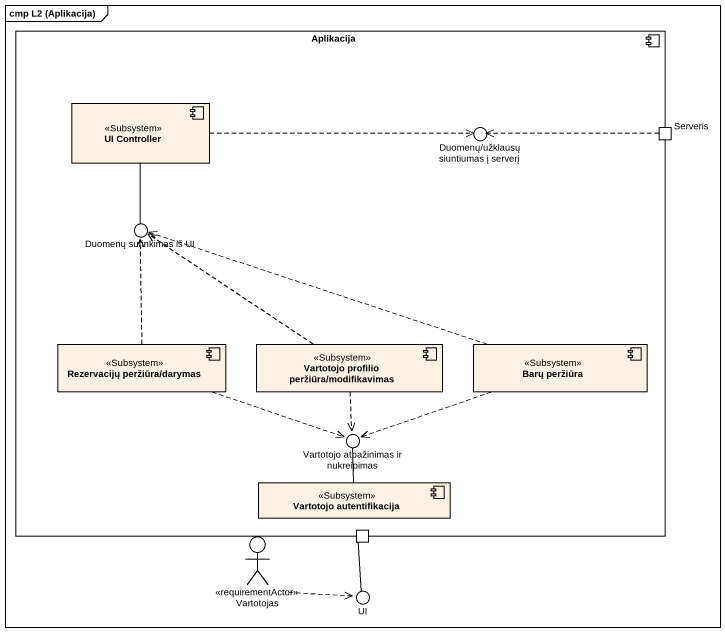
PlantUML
@startuml
mainframe cmp L2 (Aplikacija)
component Aplikacija {
  component "UI Controller" as UI_Controller <<Subsystem>>
  port Serveris
  component "Rezervacijų peržiūra/darymas" as Rezervacijų_peržiūra_darymas <<Subsystem>>
  component "Vartotojo profilio peržiūra/modifikavimas" as Vartotojo_profilio_peržiūra <<Subsystem>>
  component "Barų peržiūra" as Barų_peržiūra <<Subsystem>>
  component "Vartotojo autentifikacija" as Vartotojo_autentifikacija <<Subsystem>>
  port " " as port1
}
() "Duomenų/užklausų siuntiumas į serverį" as Duomenų_užklausų_siuntiumas
() "Duomenų surinkimas iš UI" as Duomenų_surinkimas_iš_UI
() "Vartotojo atpažinimas ir nukreipimas" as Vartotojo_atpažinimas_ir
actor Vartotojas <<requirementActor>>
() UI
Aplikacija -up- Duomenų_užklausų_siuntiumas
Aplikacija -left- Duomenų_surinkimas_iš_UI
Aplikacija -- Vartotojo_atpažinimas_ir
Aplikacija -- UI
UI_Controller .right.> Duomenų_užklausų_siuntiumas
UI_Controller -- Duomenų_surinkimas_iš_UI
Serveris .left.> Duomenų_užklausų_siuntiumas
Rezervacijų_peržiūra_darymas .up.> Duomenų_surinkimas_iš_UI
Rezervacijų_peržiūra_darymas .right.> Vartotojo_atpažinimas_ir
Vartotojo_profilio_peržiūra .up.> Duomenų_surinkimas_iš_UI
Vartotojo_profilio_peržiūra ..> Vartotojo_atpažinimas_ir
Barų_peržiūra .left.> Duomenų_surinkimas_iš_UI
Barų_peržiūra .left.> Vartotojo_atpažinimas_ir
Vartotojo_autentifikacija -up- Vartotojo_atpažinimas_ir
Vartotojas .right.> UI
@enduml
